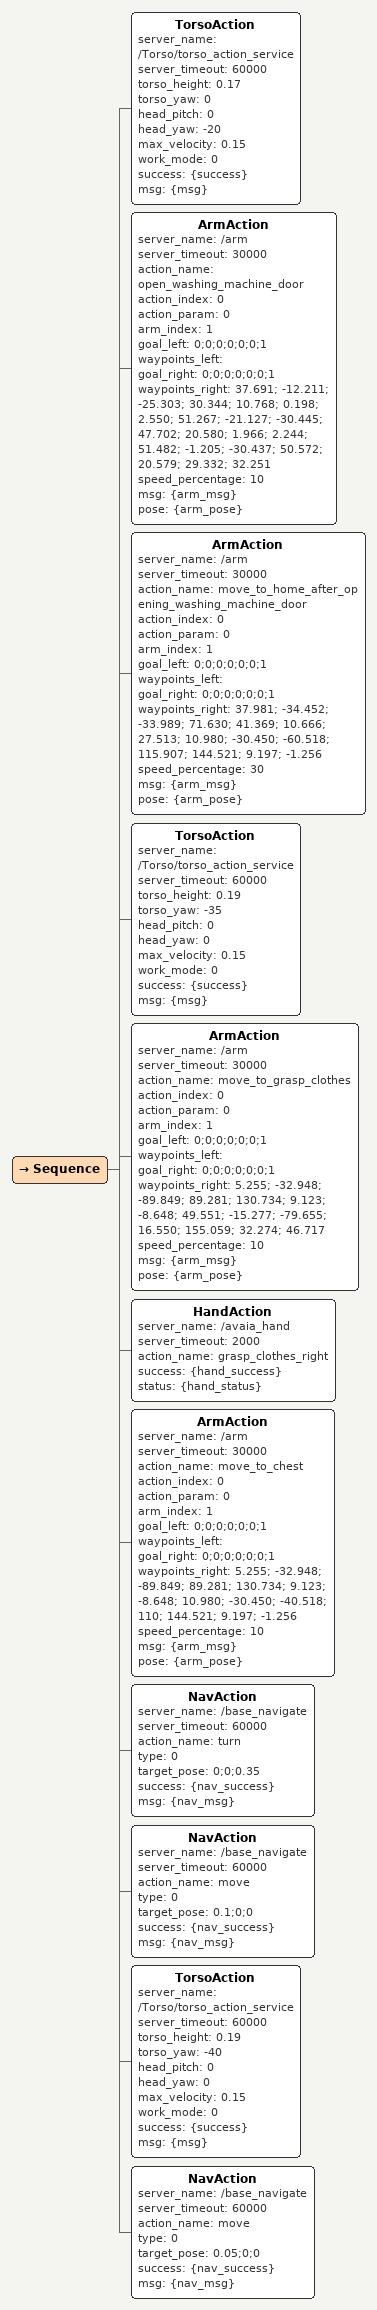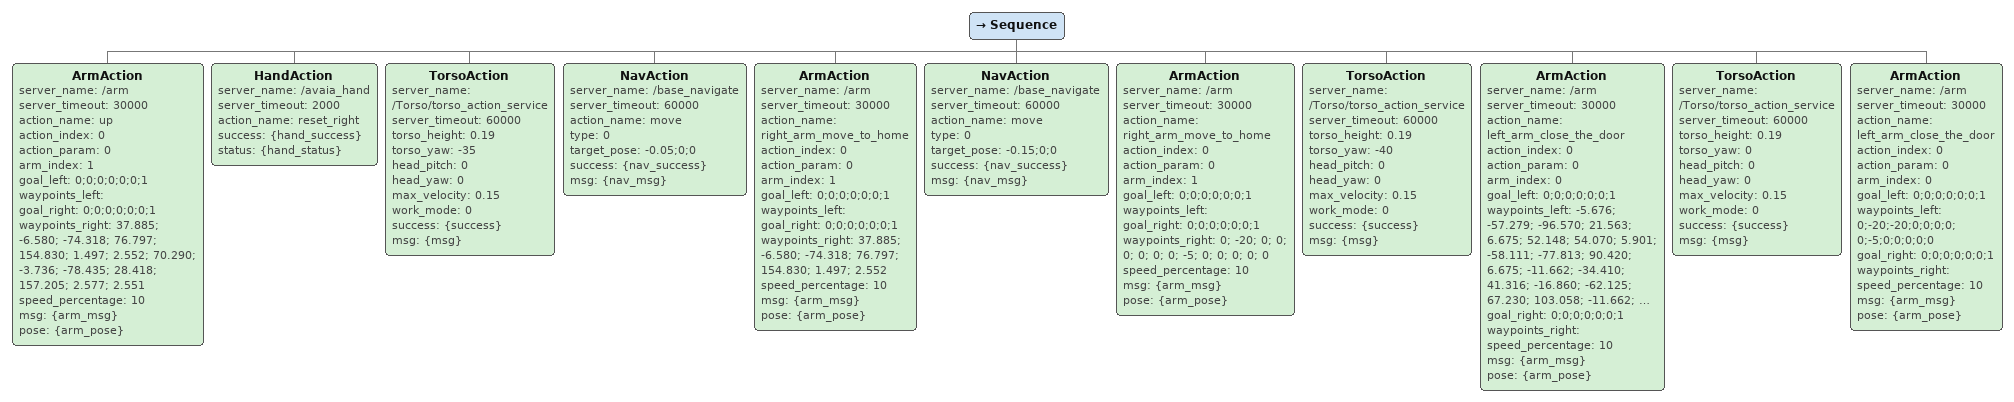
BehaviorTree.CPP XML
<Sequence>
  <TorsoAction server_name="/Torso/torso_action_service" server_timeout="60000" torso_height="0.17" torso_yaw="0" head_pitch="0" head_yaw="-20" max_velocity="0.15" work_mode="0" success="{success}" msg="{msg}"/>
  <ArmAction server_name="/arm" server_timeout="30000" action_name="open_washing_machine_door" action_index="0" action_param="0" arm_index="1" goal_left="0;0;0;0;0;0;1" waypoints_left="" goal_right="0;0;0;0;0;0;1" waypoints_right="37.691; -12.211; -25.303; 30.344; 10.768; 0.198; 2.550;                                   51.267; -21.127; -30.445; 47.702; 20.580; 1.966; 2.244;                                   51.482; -1.205; -30.437; 50.572; 20.579; 29.332; 32.251                                   " speed_percentage="10" msg="{arm_msg}" pose="{arm_pose}"/>
  <ArmAction server_name="/arm" server_timeout="30000" action_name="move_to_home_after_opening_washing_machine_door" action_index="0" action_param="0" arm_index="1" goal_left="0;0;0;0;0;0;1" waypoints_left="" goal_right="0;0;0;0;0;0;1" waypoints_right="37.981; -34.452; -33.989; 71.630; 41.369; 10.666; 27.513;                              10.980; -30.450; -60.518; 115.907; 144.521; 9.197; -1.256                              " speed_percentage="30" msg="{arm_msg}" pose="{arm_pose}"/>
  <TorsoAction server_name="/Torso/torso_action_service" server_timeout="60000" torso_height="0.19" torso_yaw="-35" head_pitch="0" head_yaw="0" max_velocity="0.15" work_mode="0" success="{success}" msg="{msg}"/>
   <ArmAction server_name="/arm" server_timeout="30000" action_name="move_to_grasp_clothes" action_index="0" action_param="0" arm_index="1" goal_left="0;0;0;0;0;0;1" waypoints_left="" goal_right="0;0;0;0;0;0;1" waypoints_right="                             5.255; -32.948; -89.849; 89.281; 130.734; 9.123; -8.648;                             49.551; -15.277; -79.655; 16.550; 155.059; 32.274; 46.717                             " speed_percentage="10" msg="{arm_msg}" pose="{arm_pose}"/>
  <HandAction server_name="/avaia_hand" server_timeout="2000" action_name="grasp_clothes_right" success="{hand_success}" status="{hand_status}"/>
  <ArmAction server_name="/arm" server_timeout="30000" action_name="move_to_chest" action_index="0" action_param="0" arm_index="1" goal_left="0;0;0;0;0;0;1" waypoints_left="" goal_right="0;0;0;0;0;0;1" waypoints_right="5.255; -32.948; -89.849; 89.281; 130.734; 9.123; -8.648;                              10.980; -30.450; -40.518; 110; 144.521; 9.197; -1.256" speed_percentage="10" msg="{arm_msg}" pose="{arm_pose}"/>
  <NavAction server_name="/base_navigate" server_timeout="60000" action_name="turn" type="0" target_pose="0;0;0.35" success="{nav_success}" msg="{nav_msg}"/>
  <NavAction server_name="/base_navigate" server_timeout="60000" action_name="move" type="0" target_pose="0.1;0;0" success="{nav_success}" msg="{nav_msg}"/>
  <TorsoAction server_name="/Torso/torso_action_service" server_timeout="60000" torso_height="0.19" torso_yaw="-40" head_pitch="0" head_yaw="0" max_velocity="0.15" work_mode="0" success="{success}" msg="{msg}"/>
  <NavAction server_name="/base_navigate" server_timeout="60000" action_name="move" type="0" target_pose="0.05;0;0" success="{nav_success}" msg="{nav_msg}"/>
</Sequence>

<Sequence>
  <ArmAction server_name="/arm" server_timeout="30000" action_name="up" action_index="0" action_param="0" arm_index="1" goal_left="0;0;0;0;0;0;1" waypoints_left="" goal_right="0;0;0;0;0;0;1" waypoints_right="                               37.885; -6.580; -74.318; 76.797; 154.830; 1.497; 2.552;                               70.290; -3.736; -78.435; 28.418; 157.205; 2.577; 2.551" speed_percentage="10" msg="{arm_msg}" pose="{arm_pose}"/>
  <HandAction server_name="/avaia_hand" server_timeout="2000" action_name="reset_right" success="{hand_success}" status="{hand_status}"/>
  <TorsoAction server_name="/Torso/torso_action_service" server_timeout="60000" torso_height="0.19" torso_yaw="-35" head_pitch="0" head_yaw="0" max_velocity="0.15" work_mode="0" success="{success}" msg="{msg}"/>
  <NavAction server_name="/base_navigate" server_timeout="60000" action_name="move" type="0" target_pose="-0.05;0;0" success="{nav_success}" msg="{nav_msg}"/>
  <ArmAction server_name="/arm" server_timeout="30000" action_name="right_arm_move_to_home" action_index="0" action_param="0" arm_index="1" goal_left="0;0;0;0;0;0;1" waypoints_left="" goal_right="0;0;0;0;0;0;1" waypoints_right="                             37.885; -6.580; -74.318; 76.797; 154.830; 1.497; 2.552" speed_percentage="10" msg="{arm_msg}" pose="{arm_pose}"/>
  <NavAction server_name="/base_navigate" server_timeout="60000" action_name="move" type="0" target_pose="-0.15;0;0" success="{nav_success}" msg="{nav_msg}"/>
  <ArmAction server_name="/arm" server_timeout="30000" action_name="right_arm_move_to_home" action_index="0" action_param="0" arm_index="1" goal_left="0;0;0;0;0;0;1" waypoints_left="" goal_right="0;0;0;0;0;0;1" waypoints_right="                             0; -20; 0; 0; 0; 0; 0;                             0; -5; 0; 0; 0; 0; 0" speed_percentage="10" msg="{arm_msg}" pose="{arm_pose}"/>
  <TorsoAction server_name="/Torso/torso_action_service" server_timeout="60000" torso_height="0.19" torso_yaw="-40" head_pitch="0" head_yaw="0" max_velocity="0.15" work_mode="0" success="{success}" msg="{msg}"/>
  <ArmAction server_name="/arm" server_timeout="30000" action_name="left_arm_close_the_door" action_index="0" action_param="0" arm_index="0" goal_left="0;0;0;0;0;0;1" waypoints_left="-5.676; -57.279; -96.570; 21.563; 6.675; 52.148; 54.070;                               5.901; -58.111; -77.813; 90.420; 6.675; -11.662; -34.410;                               41.316; -16.860; -62.125; 67.230; 103.058; -11.662; -34.410;                               49.476; -4.288; -61.760; 51.012; 103.058; -11.662; -34.410;                               58.476; -4.288; -61.760; 46.012; 103.058; -11.662; -34.410;                               58.476; -4.288; -61.760; 46.012; 103.058; -31.662; -54.410                              " goal_right="0;0;0;0;0;0;1" waypoints_right="" speed_percentage="10" msg="{arm_msg}" pose="{arm_pose}"/>
  <TorsoAction server_name="/Torso/torso_action_service" server_timeout="60000" torso_height="0.19" torso_yaw="0" head_pitch="0" head_yaw="0" max_velocity="0.15" work_mode="0" success="{success}" msg="{msg}"/>
  <ArmAction server_name="/arm" server_timeout="30000" action_name="left_arm_close_the_door" action_index="0" action_param="0" arm_index="0" goal_left="0;0;0;0;0;0;1" waypoints_left="0;-20;-20;0;0;0;0;                               0;-5;0;0;0;0;0" goal_right="0;0;0;0;0;0;1" waypoints_right="" speed_percentage="10" msg="{arm_msg}" pose="{arm_pose}"/>
</Sequence>
